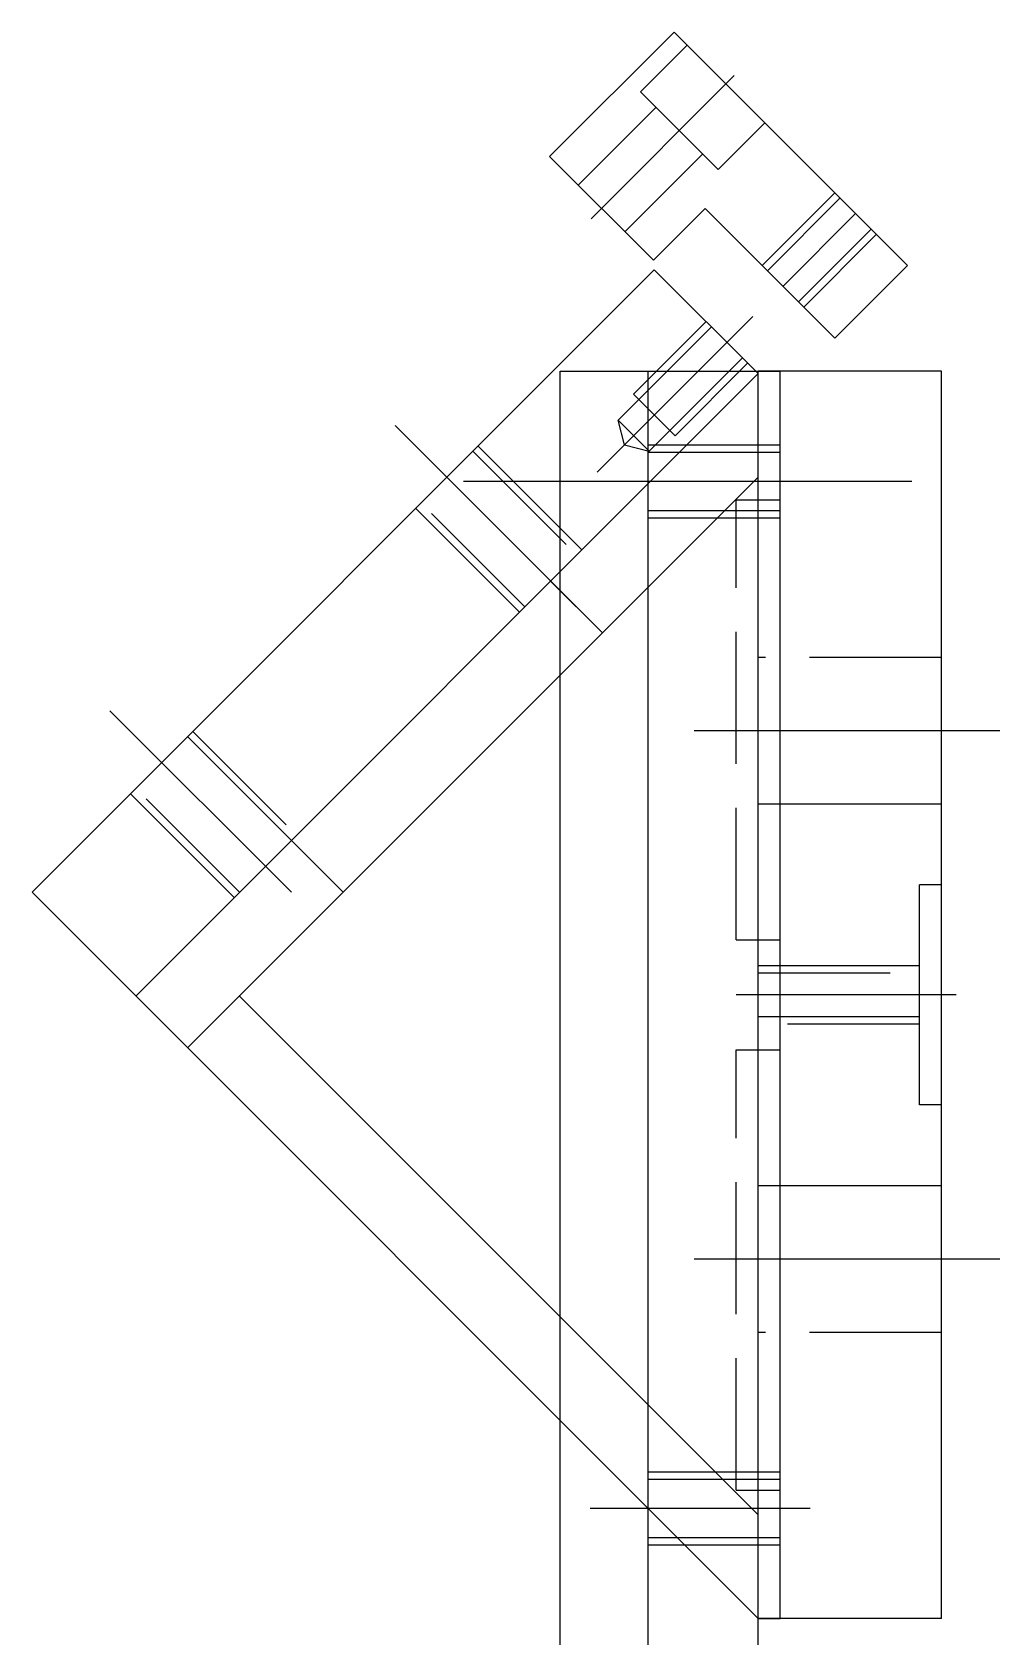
# Model space of a CAD drawing. Extents: x 109 to 2360, y -4282 to -2220.
# Drawn here: x 763.4 to 895.3, y -3390.7 to -3172 of the extents above; entities that cross this region are included whole.
import ezdxf

# ---------------------------------------------------------------- set-up
doc = ezdxf.new("R2010")
doc.units = 0
doc.header["$LTSCALE"] = 6
doc.header["$MEASUREMENT"] = 0
doc.linetypes.add('CENTER', pattern=[22, 20, -1, 0, -1])
doc.linetypes.add('DASHED', pattern=[4, 3, -1])
for name, color, linetype in [('081081', 6, 'CONTINUOUS'), ('086024', 10, 'CONTINUOUS'), ('MT080025', 90, 'CONTINUOUS')]:
    doc.layers.add(name, color=color, linetype=linetype)

msp = doc.modelspace()

# ---------------------------------------------------------------- linework, layer by layer
at = {"layer": '081081', "linetype": 'CONTINUOUS'}
for p, q in [((835.36, -3801.2), (835.36, -3218.2)), ((835.36, -3218.2), (865.36, -3218.2)), ((847.36, -3876.2), (847.36, -3218.2)), ((865.36, -3388.2), (865.36, -3218.2)), ((859.36, -3235.7), (865.36, -3235.7)), ((859.36, -3295.7), (865.36, -3295.7)), ((862.36, -3571.2), (862.36, -3388.2)), ((862.36, -3388.2), (865.36, -3388.2))]:
    msp.add_line(p, q, dxfattribs=at)
at = {"layer": '081081', "linetype": 'DASHED'}
for p, q in [((847.36, -3228.2), (865.36, -3228.2)), ((847.36, -3229.2), (865.36, -3229.2)), ((865.36, -3237.2), (847.36, -3237.2)), ((859.36, -3295.7), (859.36, -3235.7)), ((865.36, -3238.2), (847.36, -3238.2)), ((859.36, -3370.7), (859.36, -3310.7)), ((859.36, -3310.7), (865.36, -3310.7)), ((847.36, -3368.2), (865.36, -3368.2)), ((847.36, -3369.2), (865.36, -3369.2)), ((859.36, -3370.7), (865.36, -3370.7)), ((865.36, -3377.2), (847.36, -3377.2)), ((865.36, -3378.2), (847.36, -3378.2))]:
    msp.add_line(p, q, dxfattribs=at)
at = {"layer": '081081', "linetype": 'CENTER'}
for p, q in [((883.32, -3233.2), (822.19, -3233.2)), ((869.45, -3373.2), (839.45, -3373.2))]:
    msp.add_line(p, q, dxfattribs=at)
at = {"layer": '086024', "linetype": 'CONTINUOUS'}
for p, q in [((833.94, -3188.93), (850.91, -3171.96)), ((850.91, -3171.96), (882.73, -3203.78)), ((848.08, -3203.07), (833.94, -3188.93)), ((855.15, -3196), (848.08, -3203.07)), ((872.83, -3213.68), (855.15, -3196)), ((882.73, -3203.78), (872.83, -3213.68))]:
    msp.add_line(p, q, dxfattribs=at)
at = {"layer": '086024', "linetype": 'DASHED'}
for p, q in [((846.31, -3180.09), (852.67, -3173.73)), ((846.31, -3180.09), (856.92, -3190.7)), ((837.82, -3192.82), (848.43, -3182.22)), ((856.92, -3190.7), (863.28, -3184.34)), ((844.19, -3199.19), (854.8, -3188.58)), ((862.93, -3203.78), (872.83, -3193.88)), ((863.63, -3204.49), (873.53, -3194.59)), ((867.88, -3208.73), (877.78, -3198.83)), ((868.58, -3209.44), (878.48, -3199.54))]:
    msp.add_line(p, q, dxfattribs=at)
at = {"layer": '086024', "linetype": 'CENTER'}
for p, q in [((839.6, -3197.41), (859.12, -3177.89)), ((865.76, -3206.61), (875.65, -3196.71))]:
    msp.add_line(p, q, dxfattribs=at)
at = {"layer": 'MT080025', "linetype": 'CONTINUOUS'}
for p, q in [((848.21, -3204.35), (763.36, -3289.21)), ((862.36, -3218.5), (848.21, -3204.35)), ((843.26, -3224.86), (855.99, -3212.13)), ((845.39, -3221.32), (855.28, -3211.42)), ((860.23, -3216.37), (847.51, -3229.1)), ((860.94, -3217.08), (851.04, -3226.98)), ((862.36, -3218.5), (777.5, -3303.35)), ((862.36, -3388.2), (862.36, -3218.2)), ((887.36, -3218.2), (862.36, -3218.2)), ((887.36, -3388.2), (887.36, -3218.2)), ((851.04, -3226.98), (845.39, -3221.32)), ((837.61, -3250.32), (812.86, -3225.57)), ((844.16, -3228.21), (843.26, -3224.86)), ((847.51, -3229.1), (843.26, -3224.86)), ((824.17, -3228.4), (838.31, -3242.54)), ((844.16, -3228.21), (847.51, -3229.1)), ((862.36, -3232.64), (784.57, -3310.42)), ((829.83, -3251.02), (815.69, -3236.88)), ((895.34, -3267.2), (853.65, -3267.2)), ((784.57, -3267.99), (798.72, -3282.14)), ((790.94, -3289.91), (776.8, -3275.77)), ((887.36, -3277.2), (862.36, -3277.2)), ((805.79, -3289.21), (798.72, -3282.14)), ((862.36, -3388.2), (763.36, -3289.21)), ((884.36, -3318.2), (884.36, -3288.2)), ((862.36, -3299.2), (884.36, -3299.2)), ((862.36, -3374.06), (791.64, -3303.35)), ((884.36, -3306.2), (862.36, -3306.2)), ((887.36, -3329.2), (862.36, -3329.2)), ((895.34, -3339.2), (853.65, -3339.2)), ((887.36, -3388.2), (862.36, -3388.2))]:
    msp.add_line(p, q, dxfattribs=at)
at = {"layer": 'MT080025', "linetype": 'CENTER'}
for p, q in [((861.65, -3210.72), (840.44, -3231.93)), ((798.72, -3289.21), (773.97, -3264.46)), ((889.36, -3303.2), (859.36, -3303.2))]:
    msp.add_line(p, q, dxfattribs=at)
at = {"layer": 'MT080025', "linetype": 'DASHED'}
for p, q in [((865.36, -3388.2), (865.36, -3218.2)), ((823.46, -3229.1), (837.61, -3243.24)), ((830.54, -3250.32), (816.39, -3236.17)), ((841.14, -3253.85), (834.07, -3246.78)), ((887.36, -3257.2), (862.36, -3257.2)), ((785.28, -3267.29), (799.42, -3281.43)), ((791.64, -3289.21), (777.5, -3275.06)), ((887.36, -3288.2), (884.36, -3288.2)), ((862.36, -3300.2), (884.36, -3300.2)), ((884.36, -3307.2), (862.36, -3307.2)), ((887.36, -3318.2), (884.36, -3318.2)), ((887.36, -3349.2), (862.36, -3349.2))]:
    msp.add_line(p, q, dxfattribs=at)

doc.saveas('drawing.dxf')
